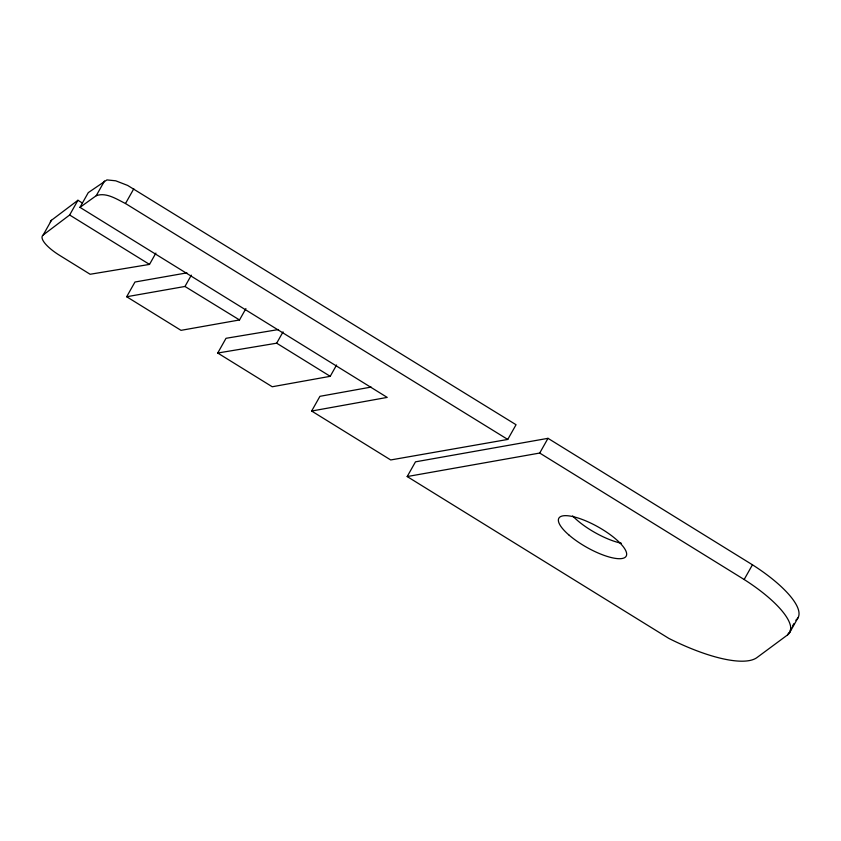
<?xml version="1.0" encoding="UTF-8"?>
<svg xmlns="http://www.w3.org/2000/svg" width="841" height="841" viewBox="0 0 841 841"><rect width="100%" height="100%" fill="white"/><g stroke="black" fill="none" stroke-linecap="round" stroke-linejoin="round"><path stroke-width="1.26" d="M155.89 253.088L149.509 264.41L90.134 274.261L59.648 255.38A28.426 8.599 29.4 0 1 43.175 234.996L51.469 220.268L77.94 200.274L82.376 203.028M43.175 234.996L69.645 215.002L77.94 200.274M311.643 411.039L387.207 397.404L79.979 207.349L88.273 192.631L106.944 179.911L115.722 180.804L127.643 185.43L516.048 424.726L507.754 439.444L390.708 459.953L311.643 411.039L319.937 396.321L371.165 387.07M79.979 207.349L96.221 195.701L104.515 180.983M507.754 439.444L125.498 203.522L133.793 188.794M245.898 308.626L239.517 319.958L181.004 330.345L126.676 296.736L134.97 282.019L186.923 272.862M126.676 296.736L184.967 286.466L191.349 275.144M336.6 364.994L330.219 376.316L272.232 386.755L217.724 353.031L226.019 338.303L278.55 329.535M217.724 353.031L276.668 343.191L283.049 331.869M788.795 632.674L787.523 634.944L756.974 657.557A102.928 31.117 29.4 0 1 668.816 638.393L407.191 476.553L415.486 461.835L548.006 438.329L752.453 564.795A79.863 24.147 29.4 0 1 795.817 620.216M407.191 476.553L539.712 453.047L548.006 438.329M787.523 634.944A79.863 24.147 29.4 0 0 744.159 579.512L752.453 564.795M790.067 630.414L791.349 628.143M792.621 625.883L793.904 623.612M789.646 632.621L797.941 617.904M96.221 195.701C106.239 192.053 116.72 199.233 125.498 203.522M184.967 286.466L239.517 319.958M539.712 453.047L744.159 579.512M69.645 215.002L149.509 264.41M276.668 343.191L330.219 376.316M621.32 543.233A38.633 11.679 29.4 0 1 572.647 515.911M50.344 222.213A28.426 8.599 29.4 0 1 51.469 220.268M569.199 535.233A38.633 11.679 29.4 0 0 625.778 556.721A38.633 11.679 29.4 0 0 582.582 519.591A38.633 11.679 29.4 0 0 569.199 535.233"/></g></svg>
